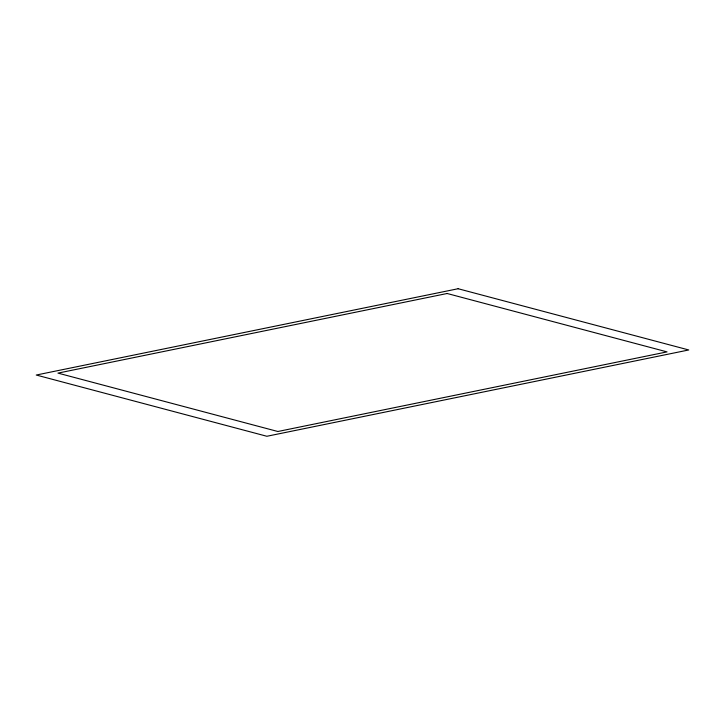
<?xml version="1.0" encoding="UTF-8"?>
<svg xmlns="http://www.w3.org/2000/svg" width="725" height="725" viewBox="0 0 725 725"><rect width="100%" height="100%" fill="white"/><g stroke="black" fill="none" stroke-linecap="round" stroke-linejoin="round"><path stroke-width="1.09" d="M458.127 288.731L36.25 375.033L266.873 436.269L688.75 349.967L458.127 288.731M447.144 293.498L57.964 373.112L277.856 431.502L667.036 351.888L447.144 293.498"/></g></svg>
